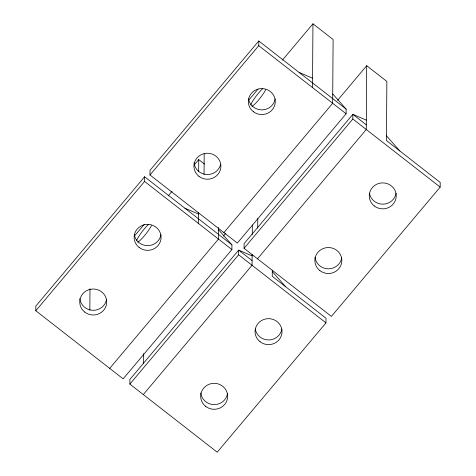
<?xml version="1.0" encoding="UTF-8"?>
<svg xmlns="http://www.w3.org/2000/svg" width="476" height="476" viewBox="0 0 476 476"><rect width="100%" height="100%" fill="white"/><g stroke="black" fill="none" stroke-linecap="round" stroke-linejoin="round"><path stroke-width="0.71" d="M35.795 310.757L35.831 306.08L144.591 176.769L231.937 244.872L231.907 249.549L123.147 378.86L35.795 310.757L144.561 181.445L144.591 176.769M89.845 310.215L89.994 288.884M272.296 270.154L272.254 276.3L326.006 318.212L325.971 322.889L217.211 452.2L129.865 384.096L129.894 379.42L238.655 250.108L252.125 255.91M143.52 363.158L143.585 353.597M149.994 174.984L150.029 170.301L258.789 40.995L346.135 109.093L346.106 113.77L237.345 243.081L149.994 174.984L258.76 45.672L258.789 40.995M198.308 223.357L198.385 212.528M198.67 171.342L198.754 159.579L204.513 164.065M204.043 174.436L204.186 153.849M218.549 227.51L218.466 239.071L109.706 368.382M129.865 384.096L238.625 254.785L238.655 250.108L252.096 260.586M337.609 100.305L366.704 65.706L386.863 81.426L386.452 140.527L440.205 182.433L440.169 187.116L331.409 316.421L244.063 248.323L244.093 243.647L352.853 114.335L366.324 120.13M252.137 254.44L252.06 265.263L143.3 394.574M252.274 234.579L252.345 225.017M257.712 228.117L257.784 218.555M312.506 87.578L312.952 23.8L333.111 39.514L332.664 103.298L223.904 232.603M244.063 248.323L352.823 119.012L352.853 114.335L366.294 124.813M366.704 65.706L366.258 129.49L257.498 258.801M134.357 236.144L144.377 224.232M168.224 195.874L172.044 191.334M194.464 164.678L198.754 159.579M248.555 100.365L258.099 89.024M282.423 60.095L312.952 23.8M223.411 236.084L225.797 233.246M299.101 72.423L312.571 78.225M184.902 208.202L198.373 213.998M258.76 45.672L346.106 113.77M352.823 119.012L440.169 187.116M144.561 181.445L231.907 249.549M238.625 254.785L325.971 322.889M386.482 135.85L399.888 151.005M332.73 93.939L346.135 109.093M272.284 271.623L285.689 286.778M218.532 229.718L231.937 244.872M281.899 328.999A13.483 12.983 0.4 0 1 268.577 339.947A13.483 12.983 0.4 0 1 255.261 328.987M227.516 393.652A13.483 12.983 0.4 0 1 213.849 404.6A13.483 12.983 0.4 0 1 200.789 392.974M106.576 299.362A13.483 12.983 0.4 0 1 92.909 310.304A13.483 12.983 0.4 0 1 79.843 298.678M160.953 234.704A13.483 12.983 0.4 0 1 147.637 245.652A13.483 12.983 0.4 0 1 134.315 234.692M151.457 225.624A12.965 2.19 -52.1 0 1 137.713 242.225M136.535 240.725A12.965 2.19 -52.1 0 1 148.506 224.38M220.644 164.25A13.483 12.983 0.4 0 1 206.757 174.513A13.483 12.983 0.4 0 1 194.047 162.905M275.152 98.931A13.483 12.983 0.4 0 1 261.836 109.873A13.483 12.983 0.4 0 1 248.514 98.919M265.656 89.845A12.965 2.19 -52.1 0 1 251.911 106.445M250.733 104.952A12.965 2.19 -52.1 0 1 262.704 88.601M396.097 193.22A13.483 12.983 0.4 0 1 382.775 204.168A13.483 12.983 0.4 0 1 369.459 193.214M341.714 257.879A13.483 12.983 0.4 0 1 328.047 268.821A13.483 12.983 0.4 0 1 314.987 257.195M205.68 406.385A13.483 12.983 0.4 0 0 227.486 398.335A13.483 12.983 0.4 0 0 209.327 384.18A13.483 12.983 0.4 0 0 205.68 406.385M260.063 341.732A13.483 12.983 0.4 0 0 281.863 333.676A13.483 12.983 0.4 0 0 263.71 319.521A13.483 12.983 0.4 0 0 260.063 341.732M139.123 247.437A13.483 12.983 0.4 0 0 160.924 239.38A13.483 12.983 0.4 0 0 142.77 225.225A13.483 12.983 0.4 0 0 139.123 247.437M84.74 312.089A13.483 12.983 0.4 0 0 106.541 304.039A13.483 12.983 0.4 0 0 88.387 289.884A13.483 12.983 0.4 0 0 84.74 312.089M253.321 111.658A13.483 12.983 0.4 0 0 275.122 103.607A13.483 12.983 0.4 0 0 256.969 89.452A13.483 12.983 0.4 0 0 253.321 111.658M198.938 176.316A13.483 12.983 0.4 0 0 220.739 168.26A13.483 12.983 0.4 0 0 202.586 154.105A13.483 12.983 0.4 0 0 198.938 176.316M319.878 270.606A13.483 12.983 0.4 0 0 341.685 262.556A13.483 12.983 0.4 0 0 323.525 248.401A13.483 12.983 0.4 0 0 319.878 270.606M374.261 205.953A13.483 12.983 0.4 0 0 396.062 197.903A13.483 12.983 0.4 0 0 377.908 183.748A13.483 12.983 0.4 0 0 374.261 205.953"/></g></svg>
